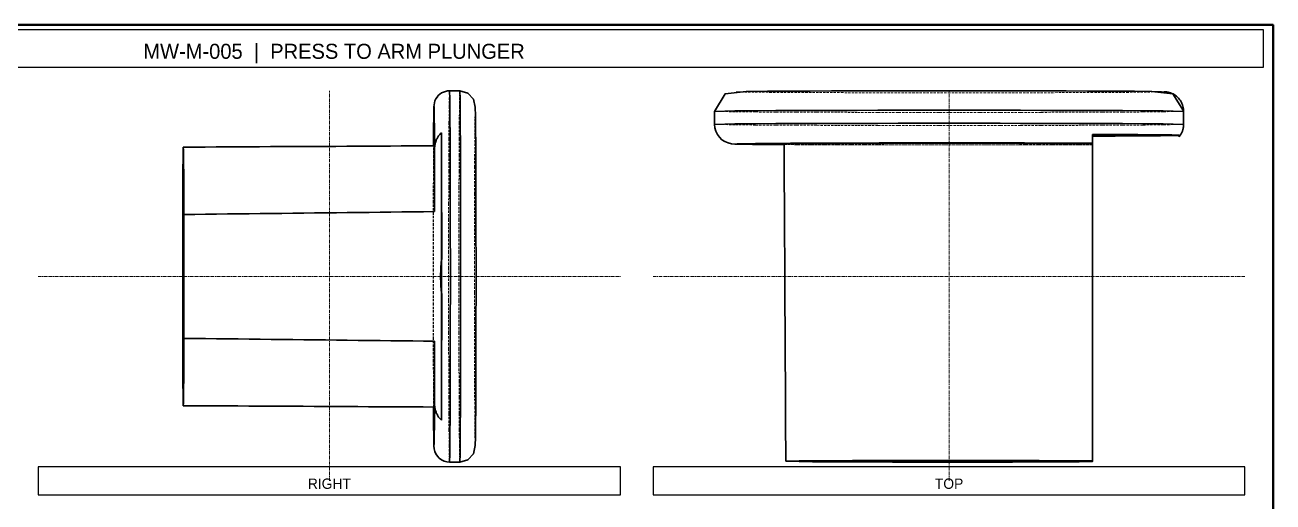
# Model space of a CAD drawing. Header units: millimetres. Extents: x 10 to 410, y 10 to 287.
# Drawn here: x 144.2 to 410, y 185.5 to 287 of the extents above; entities that cross this region are included whole.
import ezdxf
from ezdxf.enums import TextEntityAlignment as Align

# ---------------------------------------------------------------- set-up
doc = ezdxf.new("R2010")
doc.units = ezdxf.units.MM
doc.linetypes.add('CENTER', pattern=[1.15, 0.7, -0.15, 0.15, -0.15])
doc.linetypes.add('DASHED', pattern=[0.75, 0.5, -0.25])
for name, color, linetype, lineweight in [('BORDER', 7, 'CONTINUOUS', 50), ('CENTER', 4, 'CENTER', 13), ('HIDDEN', 8, 'DASHED', 18), ('TITLE_BLOCK', 7, 'CONTINUOUS', 25), ('VISIBLE', 7, 'CONTINUOUS', 35)]:
    doc.layers.add(name, color=color, linetype=linetype, lineweight=lineweight)

msp = doc.modelspace()

# ---------------------------------------------------------------- linework, layer by layer
at = {"layer": 'BORDER'}
msp.add_lwpolyline([(10, 10), (410, 10), (410, 287), (10, 287)], close=True, dxfattribs=at)
at = {"layer": 'CENTER'}
for p, q in [((209, 190), (209, 273)), ((341, 190), (341, 273)), ((147, 233.5), (271, 233.5)), ((278, 233.5), (404, 233.5))]:
    msp.add_line(p, q, dxfattribs=at)
at = {"layer": 'HIDDEN'}
for points in [[(234.58, 194), (234.51, 197.43), (234.48, 200.87), (234.46, 204.3), (234.44, 207.74), (234.43, 211.17), (234.42, 214.61), (234.41, 218.04), (234.4, 221.48), (234.4, 224.91), (234.4, 228.35), (234.4, 231.78), (234.4, 235.22), (234.4, 238.65), (234.4, 242.09), (234.4, 245.52), (234.41, 248.96), (234.42, 252.39), (234.43, 255.83), (234.44, 259.26), (234.46, 262.7), (234.48, 266.13), (234.51, 269.57), (234.58, 273)], [(236.78, 194), (236.7, 197.43), (236.67, 200.87), (236.65, 204.3), (236.63, 207.74), (236.62, 211.17), (236.61, 214.61), (236.6, 218.04), (236.6, 221.48), (236.59, 224.91), (236.59, 228.35), (236.59, 231.78), (236.59, 235.22), (236.59, 238.65), (236.59, 242.09), (236.6, 245.52), (236.6, 248.96), (236.61, 252.39), (236.62, 255.83), (236.63, 259.26), (236.65, 262.7), (236.67, 266.13), (236.7, 269.57), (236.78, 273)], [(386.79, 272.78), (379.19, 272.67), (371.59, 272.62), (364, 272.6), (356.4, 272.58), (348.8, 272.57), (341.2, 272.57), (333.6, 272.57), (326.01, 272.58), (318.41, 272.6), (310.81, 272.62), (303.21, 272.66), (295.62, 272.76), (303.5, 272.91), (309.23, 272.94), (317.23, 272.97), (327.39, 272.99), (333.05, 273), (339.26, 273), (346.15, 273), (354.05, 272.99), (363.93, 272.97), (374.59, 272.93), (379.4, 272.9)], [(380.49, 272.89), (380.77, 272.89), (381.04, 272.89), (381.32, 272.89), (381.59, 272.88), (381.86, 272.88), (382.14, 272.88), (382.41, 272.88), (382.68, 272.87), (382.96, 272.87), (383.23, 272.87), (383.5, 272.86), (383.78, 272.86), (384.05, 272.86), (384.33, 272.85), (384.6, 272.85), (384.87, 272.85), (385.15, 272.84), (385.42, 272.84), (385.69, 272.83), (385.97, 272.83), (386.24, 272.82), (386.51, 272.81), (386.79, 272.78)], [(390.95, 268.62), (386.61, 268.53), (382.26, 268.49), (377.92, 268.46), (373.58, 268.44), (369.23, 268.43), (364.89, 268.42), (360.55, 268.41), (356.2, 268.4), (351.86, 268.39), (347.52, 268.39), (343.17, 268.39), (338.83, 268.39), (334.49, 268.39), (330.14, 268.39), (325.8, 268.4), (321.45, 268.41), (317.11, 268.42), (312.77, 268.43), (308.42, 268.44), (304.08, 268.46), (299.74, 268.49), (295.39, 268.53), (291.05, 268.62)], [(240.24, 233.5), (240.24, 227.17), (240.23, 220.85), (240.21, 214.52), (240.19, 208.2), (240.15, 201.87), (240.01, 199.15), (239.96, 205.47), (239.93, 211.35), (239.91, 218.9), (239.9, 224.36), (239.9, 230.1), (239.9, 236.33), (239.9, 243.18), (239.92, 251.04), (239.94, 256.77), (239.96, 262.02), (240.01, 267.46), (240.16, 263.85), (240.21, 254.28), (240.22, 250.36), (240.23, 245.79), (240.23, 240.35), (240.24, 233.5)], [(390.95, 265.85), (386.61, 265.75), (382.26, 265.71), (377.92, 265.69), (373.58, 265.67), (369.23, 265.65), (364.89, 265.64), (360.55, 265.63), (356.2, 265.62), (351.86, 265.62), (347.52, 265.61), (343.17, 265.61), (338.83, 265.61), (334.49, 265.61), (330.14, 265.62), (325.8, 265.62), (321.45, 265.63), (317.11, 265.64), (312.77, 265.65), (308.42, 265.67), (304.08, 265.69), (299.74, 265.71), (295.39, 265.75), (291.05, 265.85)], [(231.2, 263.87), (231.2, 263.91), (231.2, 263.94), (231.2, 263.98), (231.2, 264.02), (231.2, 264.06), (231.2, 264.1), (231.2, 264.13), (231.2, 264.17), (231.2, 264.21), (231.2, 264.25), (231.2, 264.28), (231.2, 264.32), (231.2, 264.36), (231.2, 264.4), (231.2, 264.43), (231.2, 264.47), (231.2, 264.51), (231.2, 264.55), (231.2, 264.58), (231.2, 264.62), (231.2, 264.66), (231.2, 264.7), (231.2, 264.73)], [(371.53, 263.35), (371.53, 263.37), (371.53, 263.38), (371.53, 263.4), (371.53, 263.42), (371.53, 263.43), (371.52, 263.45), (371.52, 263.46), (371.52, 263.48), (371.52, 263.5), (371.52, 263.51), (371.52, 263.53), (371.52, 263.54), (371.52, 263.56), (371.52, 263.57), (371.52, 263.59), (371.52, 263.61), (371.52, 263.62), (371.52, 263.64), (371.52, 263.65), (371.52, 263.67), (371.52, 263.69), (371.52, 263.7), (371.52, 263.72)], [(390.02, 263.51), (390.02, 263.51), (390.02, 263.52), (390.02, 263.52), (390.02, 263.52), (390.02, 263.52), (390.02, 263.52), (390.02, 263.53), (390.02, 263.53), (390.02, 263.53), (390.02, 263.53), (390.02, 263.53), (390.02, 263.54), (390.02, 263.54), (390.02, 263.54), (390.02, 263.54), (390.02, 263.54), (390.02, 263.55), (390.02, 263.55), (390.02, 263.55), (390.02, 263.55), (390.02, 263.55), (390.02, 263.56), (390.02, 263.56)], [(390.02, 263.51), (390.02, 263.5), (390.02, 263.49), (390.02, 263.48), (390.02, 263.46), (390.02, 263.45), (390.02, 263.44), (390.02, 263.43), (390.02, 263.41), (390.02, 263.4), (390.02, 263.39), (390.02, 263.38), (390.02, 263.37), (390.02, 263.35), (390.02, 263.34), (390.02, 263.33), (390.02, 263.32), (390.02, 263.3), (390.02, 263.29), (390.02, 263.28), (390.02, 263.27), (390.02, 263.26), (390.02, 263.24), (390.02, 263.23)], [(390.02, 263.51), (390.02, 263.51), (390.02, 263.51), (390.02, 263.51), (390.02, 263.51), (390.02, 263.51), (390.02, 263.51), (390.02, 263.51), (390.02, 263.51), (390.02, 263.51), (390.02, 263.51), (390.02, 263.51), (390.02, 263.51), (390.02, 263.51), (390.02, 263.51), (390.02, 263.51), (390.02, 263.51), (390.02, 263.51), (390.02, 263.51), (390.02, 263.51), (390.02, 263.51), (390.02, 263.51), (390.02, 263.51), (390.02, 263.51)], [(231.18, 205.7), (231.17, 208.12), (231.16, 210.54), (231.15, 212.96), (231.14, 215.37), (231.14, 217.79), (231.13, 220.21), (231.13, 222.62), (231.12, 225.04), (231.12, 227.46), (231.12, 229.87), (231.12, 232.29), (231.12, 234.71), (231.12, 237.13), (231.12, 239.54), (231.12, 241.96), (231.13, 244.38), (231.13, 246.79), (231.14, 249.21), (231.14, 251.63), (231.15, 254.04), (231.16, 256.46), (231.17, 258.88), (231.18, 261.3)], [(231.18, 205.7), (231.17, 208.12), (231.16, 210.54), (231.15, 212.96), (231.14, 215.37), (231.14, 217.79), (231.13, 220.21), (231.13, 222.62), (231.12, 225.04), (231.12, 227.46), (231.12, 229.87), (231.12, 232.29), (231.12, 234.71), (231.12, 237.13), (231.12, 239.54), (231.12, 241.96), (231.13, 244.38), (231.13, 246.79), (231.14, 249.21), (231.14, 251.63), (231.15, 254.04), (231.16, 256.46), (231.17, 258.88), (231.18, 261.3)], [(231.29, 205.7), (231.24, 208.12), (231.22, 210.54), (231.2, 212.95), (231.19, 215.37), (231.18, 217.79), (231.17, 220.21), (231.17, 222.62), (231.16, 225.04), (231.16, 227.46), (231.16, 229.87), (231.16, 232.29), (231.16, 234.71), (231.16, 237.13), (231.16, 239.54), (231.16, 241.96), (231.17, 244.38), (231.17, 246.79), (231.18, 249.21), (231.19, 251.63), (231.2, 254.05), (231.22, 256.46), (231.24, 258.88), (231.29, 261.3)], [(371.52, 261.6), (368.67, 261.58), (365.81, 261.57), (362.96, 261.56), (360.1, 261.55), (357.25, 261.54), (354.39, 261.53), (351.53, 261.53), (348.68, 261.52), (345.82, 261.52), (342.97, 261.52), (340.11, 261.52), (337.26, 261.52), (334.4, 261.52), (331.55, 261.53), (328.69, 261.53), (325.84, 261.54), (322.98, 261.54), (320.13, 261.55), (317.27, 261.56), (314.42, 261.58), (311.56, 261.59), (308.71, 261.62), (305.85, 261.69)], [(305.85, 261.55), (308.71, 261.53), (311.56, 261.52), (314.42, 261.51), (317.27, 261.5), (320.13, 261.49), (322.98, 261.49), (325.84, 261.48), (328.7, 261.48), (331.55, 261.47), (334.41, 261.47), (337.26, 261.47), (340.12, 261.47), (342.97, 261.47), (345.83, 261.47), (348.68, 261.47), (351.54, 261.48), (354.39, 261.48), (357.25, 261.48), (360.1, 261.49), (362.96, 261.5), (365.81, 261.5), (368.67, 261.51), (371.52, 261.52)], [(371.52, 261.52), (368.67, 261.51), (365.81, 261.5), (362.96, 261.5), (360.1, 261.49), (357.25, 261.48), (354.39, 261.48), (351.54, 261.48), (348.68, 261.47), (345.83, 261.47), (342.97, 261.47), (340.12, 261.47), (337.26, 261.47), (334.41, 261.47), (331.55, 261.47), (328.7, 261.48), (325.84, 261.48), (322.98, 261.49), (320.13, 261.49), (317.27, 261.5), (314.42, 261.51), (311.56, 261.52), (308.71, 261.53), (305.85, 261.55)], [(232.87, 230.33), (232.87, 230.61), (232.87, 230.88), (232.87, 231.16), (232.87, 231.43), (232.87, 231.71), (232.87, 231.98), (232.87, 232.26), (232.87, 232.54), (232.87, 232.81), (232.87, 233.09), (232.87, 233.36), (232.87, 233.64), (232.87, 233.91), (232.87, 234.19), (232.87, 234.46), (232.87, 234.74), (232.87, 235.02), (232.87, 235.29), (232.87, 235.57), (232.87, 235.84), (232.87, 236.12), (232.87, 236.39), (232.87, 236.67)], [(232.93, 229.79), (232.93, 230.12), (232.93, 230.44), (232.93, 230.76), (232.93, 231.08), (232.93, 231.41), (232.93, 231.73), (232.93, 232.05), (232.93, 232.37), (232.93, 232.69), (232.93, 233.02), (232.93, 233.34), (232.93, 233.66), (232.93, 233.98), (232.93, 234.31), (232.93, 234.63), (232.93, 234.95), (232.93, 235.27), (232.93, 235.59), (232.93, 235.92), (232.93, 236.24), (232.93, 236.56), (232.93, 236.88), (232.93, 237.21)]]:
    msp.add_lwpolyline(points, dxfattribs=at)
at = {"layer": 'TITLE_BLOCK'}
for points in [[(12, 278), (408, 278), (408, 286), (12, 286)], [(147, 187), (271, 187), (271, 193), (147, 193)], [(278, 187), (404, 187), (404, 193), (278, 193)]]:
    msp.add_lwpolyline(points, close=True, dxfattribs=at)
at = {"layer": 'VISIBLE'}
for points in [[(231.2, 264.73), (231.21, 265.17), (231.21, 265.62), (231.21, 266.06), (231.22, 266.5), (231.22, 266.94), (231.23, 267.38), (231.23, 267.82), (231.24, 268.26), (231.25, 268.7), (231.26, 269.14), (231.27, 269.59), (231.3, 270.03), (231.37, 270.46), (231.5, 270.88), (231.69, 271.28), (231.93, 271.65), (232.21, 271.99), (232.54, 272.29), (232.9, 272.54), (233.29, 272.74), (233.71, 272.88), (234.14, 272.97), (234.58, 273)], [(234.58, 273), (234.64, 271.28), (234.66, 269.57), (234.67, 267.85), (234.69, 266.13), (234.7, 264.41), (234.71, 262.7), (234.71, 260.98), (234.72, 259.26), (234.73, 257.54), (234.73, 255.83), (234.74, 254.11), (234.74, 252.39), (234.75, 250.67), (234.75, 248.96), (234.76, 247.24), (234.76, 245.52), (234.76, 243.8), (234.76, 242.09), (234.76, 240.37), (234.77, 238.65), (234.77, 236.93), (234.77, 235.22), (234.77, 233.5)], [(234.58, 273), (234.68, 273), (234.77, 273), (234.87, 273), (234.96, 273), (235.06, 273), (235.15, 273), (235.25, 273), (235.34, 273), (235.44, 273), (235.54, 273), (235.63, 273), (235.73, 273), (235.82, 273), (235.92, 273), (236.01, 273), (236.11, 273), (236.2, 273), (236.3, 273), (236.39, 273), (236.49, 273), (236.58, 273), (236.68, 273), (236.78, 273)], [(236.78, 273), (236.83, 271.28), (236.85, 269.57), (236.87, 267.85), (236.88, 266.13), (236.89, 264.41), (236.9, 262.7), (236.91, 260.98), (236.92, 259.26), (236.92, 257.54), (236.93, 255.83), (236.93, 254.11), (236.94, 252.39), (236.94, 250.67), (236.95, 248.96), (236.95, 247.24), (236.95, 245.52), (236.96, 243.8), (236.96, 242.09), (236.96, 240.37), (236.96, 238.65), (236.96, 236.93), (236.96, 235.22), (236.96, 233.5)], [(236.78, 273), (238.49, 272.52), (239.7, 271.22), (240.09, 269.48), (240.12, 267.68), (240.14, 265.89), (240.16, 264.09), (240.17, 262.29), (240.18, 260.49), (240.19, 258.69), (240.2, 256.89), (240.2, 255.09), (240.21, 253.29), (240.22, 251.49), (240.22, 249.69), (240.22, 247.89), (240.23, 246.09), (240.23, 244.3), (240.23, 242.5), (240.23, 240.7), (240.24, 238.9), (240.24, 237.1), (240.24, 235.3), (240.24, 233.5)], [(291.05, 268.62), (293.3, 272.32), (297.77, 272.86), (302.31, 272.9), (306.86, 272.93), (311.41, 272.95), (315.95, 272.97), (320.5, 272.98), (325.05, 272.99), (329.59, 272.99), (334.14, 273), (338.69, 273), (343.23, 273), (347.78, 273), (352.33, 272.99), (356.87, 272.99), (361.42, 272.98), (365.97, 272.97), (370.51, 272.95), (375.06, 272.93), (379.6, 272.9), (384.15, 272.86), (388.63, 272.35), (390.95, 268.7)], [(379.4, 272.9), (379.45, 272.9), (379.5, 272.9), (379.55, 272.9), (379.59, 272.9), (379.64, 272.9), (379.69, 272.9), (379.74, 272.9), (379.78, 272.9), (379.83, 272.9), (379.88, 272.9), (379.93, 272.9), (379.97, 272.9), (380.02, 272.9), (380.07, 272.9), (380.11, 272.9), (380.16, 272.9), (380.21, 272.9), (380.26, 272.9), (380.3, 272.9), (380.35, 272.89), (380.4, 272.89), (380.45, 272.89), (380.49, 272.89)], [(390.95, 268.62), (390.94, 268.91), (390.91, 269.19), (390.86, 269.47), (390.79, 269.75), (390.71, 270.02), (390.6, 270.28), (390.48, 270.54), (390.34, 270.78), (390.19, 271.02), (390.01, 271.25), (389.83, 271.46), (389.63, 271.66), (389.41, 271.85), (389.19, 272.02), (388.95, 272.18), (388.7, 272.32), (388.44, 272.44), (388.18, 272.54), (387.91, 272.63), (387.63, 272.7), (387.35, 272.75), (387.07, 272.77), (386.79, 272.78)], [(231.18, 261.3), (231.18, 262.07), (231.19, 262.84), (231.19, 263.61), (231.2, 264.38), (231.21, 265.16), (231.21, 265.93), (231.22, 266.7), (231.23, 267.47), (231.24, 268.25), (231.26, 269.02), (231.3, 269.63), (231.33, 268.89), (231.34, 268.06), (231.35, 267.38), (231.36, 266.59), (231.37, 265.71), (231.37, 264.84), (231.38, 264.17), (231.39, 263.47), (231.39, 262.76), (231.39, 262.02), (231.4, 261.26), (231.4, 260.49)], [(291.05, 268.62), (295.39, 268.72), (299.74, 268.75), (304.08, 268.78), (308.42, 268.8), (312.77, 268.82), (317.11, 268.83), (321.45, 268.84), (325.8, 268.85), (330.14, 268.85), (334.48, 268.86), (338.83, 268.86), (343.17, 268.86), (347.51, 268.86), (351.86, 268.85), (356.2, 268.85), (360.55, 268.84), (364.89, 268.83), (369.23, 268.82), (373.58, 268.8), (377.92, 268.78), (382.26, 268.75), (386.61, 268.72), (390.95, 268.62)], [(291.05, 265.85), (291.05, 265.97), (291.05, 266.09), (291.05, 266.21), (291.05, 266.33), (291.05, 266.45), (291.05, 266.57), (291.05, 266.69), (291.05, 266.81), (291.05, 266.93), (291.05, 267.05), (291.05, 267.17), (291.05, 267.3), (291.05, 267.42), (291.05, 267.54), (291.05, 267.66), (291.05, 267.78), (291.05, 267.9), (291.05, 268.02), (291.05, 268.14), (291.05, 268.26), (291.05, 268.38), (291.05, 268.5), (291.05, 268.62)], [(390.95, 268.62), (390.95, 268.63), (390.95, 268.63), (390.95, 268.63), (390.95, 268.64), (390.95, 268.64), (390.95, 268.64), (390.95, 268.65), (390.95, 268.65), (390.95, 268.65), (390.95, 268.66), (390.95, 268.66), (390.95, 268.66), (390.95, 268.67), (390.95, 268.67), (390.95, 268.68), (390.95, 268.68), (390.95, 268.68), (390.95, 268.69), (390.95, 268.69), (390.95, 268.69), (390.95, 268.7), (390.95, 268.7), (390.95, 268.7)], [(390.95, 268.62), (390.95, 268.62), (390.95, 268.62), (390.95, 268.62), (390.95, 268.62), (390.95, 268.62), (390.95, 268.62), (390.95, 268.62), (390.95, 268.62), (390.95, 268.62), (390.95, 268.62), (390.95, 268.62), (390.95, 268.62), (390.95, 268.62), (390.95, 268.62), (390.95, 268.62), (390.95, 268.62), (390.95, 268.62), (390.95, 268.62), (390.95, 268.62), (390.95, 268.62), (390.95, 268.62), (390.95, 268.62), (390.95, 268.62)], [(390.95, 265.85), (390.95, 265.97), (390.95, 266.09), (390.95, 266.21), (390.95, 266.33), (390.95, 266.45), (390.95, 266.57), (390.95, 266.69), (390.95, 266.81), (390.95, 266.93), (390.95, 267.05), (390.95, 267.17), (390.95, 267.3), (390.95, 267.42), (390.95, 267.54), (390.95, 267.66), (390.95, 267.78), (390.95, 267.9), (390.95, 268.02), (390.95, 268.14), (390.95, 268.26), (390.95, 268.38), (390.95, 268.5), (390.95, 268.62)], [(291.05, 265.85), (295.39, 265.94), (299.74, 265.98), (304.08, 266.01), (308.42, 266.03), (312.77, 266.04), (317.11, 266.05), (321.45, 266.06), (325.8, 266.07), (330.14, 266.08), (334.48, 266.08), (338.83, 266.08), (343.17, 266.08), (347.51, 266.08), (351.86, 266.08), (356.2, 266.07), (360.55, 266.06), (364.89, 266.05), (369.23, 266.04), (373.58, 266.03), (377.92, 266.01), (382.26, 265.98), (386.61, 265.94), (390.95, 265.85)], [(291.05, 265.85), (291.12, 265.1), (291.32, 264.39), (291.64, 263.71), (292.08, 263.11), (292.62, 262.59), (293.24, 262.18), (293.93, 261.89), (294.65, 261.72), (295.4, 261.66), (296.14, 261.64), (296.89, 261.63), (297.64, 261.62), (298.38, 261.61), (299.13, 261.6), (299.88, 261.59), (300.62, 261.58), (301.37, 261.58), (302.12, 261.57), (302.86, 261.57), (303.61, 261.56), (304.36, 261.56), (305.11, 261.55), (305.85, 261.55)], [(390.95, 265.85), (390.95, 265.72), (390.94, 265.6), (390.93, 265.48), (390.92, 265.36), (390.9, 265.23), (390.88, 265.11), (390.86, 264.99), (390.83, 264.87), (390.8, 264.75), (390.77, 264.63), (390.73, 264.52), (390.69, 264.4), (390.64, 264.29), (390.6, 264.17), (390.55, 264.06), (390.49, 263.95), (390.43, 263.84), (390.37, 263.74), (390.31, 263.63), (390.24, 263.53), (390.17, 263.43), (390.1, 263.33), (390.02, 263.23)], [(390.95, 265.85), (390.95, 265.85), (390.95, 265.85), (390.95, 265.85), (390.95, 265.85), (390.95, 265.85), (390.95, 265.85), (390.95, 265.85), (390.95, 265.85), (390.95, 265.85), (390.95, 265.85), (390.95, 265.85), (390.95, 265.85), (390.95, 265.85), (390.95, 265.85), (390.95, 265.85), (390.95, 265.85), (390.95, 265.85), (390.95, 265.85), (390.95, 265.85), (390.95, 265.85), (390.95, 265.85), (390.95, 265.85), (390.95, 265.85)], [(231.18, 261.3), (231.18, 261.41), (231.18, 261.52), (231.18, 261.63), (231.18, 261.74), (231.18, 261.86), (231.18, 261.97), (231.18, 262.08), (231.19, 262.19), (231.19, 262.3), (231.19, 262.41), (231.19, 262.53), (231.19, 262.64), (231.19, 262.75), (231.19, 262.86), (231.19, 262.97), (231.19, 263.09), (231.19, 263.2), (231.19, 263.31), (231.19, 263.42), (231.19, 263.53), (231.19, 263.65), (231.2, 263.76), (231.2, 263.87)], [(232.87, 264.06), (232.74, 263.95), (232.61, 263.82), (232.5, 263.7), (232.39, 263.56), (232.28, 263.43), (232.18, 263.28), (232.09, 263.14), (232.01, 262.99), (231.93, 262.83), (231.85, 262.68), (231.78, 262.52), (231.72, 262.36), (231.67, 262.19), (231.61, 262.03), (231.57, 261.86), (231.53, 261.69), (231.5, 261.52), (231.47, 261.35), (231.44, 261.18), (231.43, 261.01), (231.41, 260.83), (231.41, 260.66), (231.4, 260.49)], [(232.93, 237.21), (232.93, 238.37), (232.93, 239.54), (232.93, 240.71), (232.93, 241.88), (232.93, 243.04), (232.93, 244.21), (232.93, 245.38), (232.93, 246.55), (232.92, 247.72), (232.92, 248.88), (232.92, 250.05), (232.92, 251.22), (232.91, 252.39), (232.91, 253.55), (232.91, 254.72), (232.9, 255.89), (232.9, 257.06), (232.89, 258.22), (232.89, 259.39), (232.88, 260.56), (232.88, 261.73), (232.87, 262.89), (232.87, 264.06)], [(232.87, 236.67), (232.87, 237.86), (232.87, 239.05), (232.87, 240.24), (232.87, 241.43), (232.87, 242.63), (232.87, 243.82), (232.87, 245.01), (232.87, 246.2), (232.87, 247.39), (232.87, 248.58), (232.87, 249.77), (232.87, 250.96), (232.87, 252.15), (232.87, 253.34), (232.87, 254.53), (232.87, 255.73), (232.87, 256.92), (232.87, 258.11), (232.87, 259.3), (232.87, 260.49), (232.87, 261.68), (232.87, 262.87), (232.87, 264.06)], [(371.52, 263.72), (371.52, 263.64), (371.52, 263.55), (371.52, 263.47), (371.52, 263.39), (371.52, 263.31), (371.52, 263.23), (371.52, 263.15), (371.52, 263.07), (371.52, 262.98), (371.52, 262.9), (371.52, 262.82), (371.52, 262.74), (371.52, 262.66), (371.52, 262.58), (371.52, 262.5), (371.52, 262.42), (371.52, 262.33), (371.52, 262.25), (371.52, 262.17), (371.52, 262.09), (371.52, 262.01), (371.52, 261.93), (371.52, 261.85)], [(390.02, 263.56), (389.22, 263.58), (388.41, 263.6), (387.61, 263.61), (386.81, 263.62), (386, 263.63), (385.2, 263.64), (384.39, 263.64), (383.59, 263.65), (382.78, 263.66), (381.98, 263.66), (381.17, 263.67), (380.37, 263.67), (379.56, 263.68), (378.76, 263.68), (377.96, 263.69), (377.15, 263.69), (376.35, 263.7), (375.54, 263.7), (374.74, 263.7), (373.93, 263.71), (373.13, 263.71), (372.32, 263.71), (371.52, 263.72)], [(371.53, 263.35), (372.33, 263.36), (373.14, 263.36), (373.94, 263.36), (374.74, 263.37), (375.55, 263.37), (376.35, 263.37), (377.16, 263.38), (377.96, 263.38), (378.76, 263.39), (379.57, 263.39), (380.37, 263.4), (381.18, 263.4), (381.98, 263.41), (382.79, 263.41), (383.59, 263.42), (384.39, 263.43), (385.2, 263.43), (386, 263.44), (386.81, 263.45), (387.61, 263.46), (388.41, 263.47), (389.22, 263.49), (390.02, 263.51)], [(371.53, 263.35), (371.53, 263.27), (371.53, 263.19), (371.53, 263.11), (371.53, 263.03), (371.53, 262.96), (371.53, 262.88), (371.53, 262.8), (371.53, 262.72), (371.53, 262.64), (371.53, 262.56), (371.53, 262.48), (371.53, 262.4), (371.53, 262.32), (371.53, 262.24), (371.53, 262.16), (371.53, 262.08), (371.53, 262), (371.53, 261.92), (371.53, 261.84), (371.53, 261.76), (371.53, 261.68), (371.53, 261.6), (371.53, 261.52)], [(390.02, 263.56), (390.02, 263.54), (390.02, 263.53), (390.02, 263.51), (390.02, 263.5), (390.02, 263.49), (390.02, 263.47), (390.02, 263.46), (390.02, 263.44), (390.02, 263.43), (390.02, 263.42), (390.02, 263.4), (390.02, 263.39), (390.02, 263.37), (390.02, 263.36), (390.02, 263.34), (390.02, 263.33), (390.02, 263.32), (390.02, 263.3), (390.02, 263.29), (390.02, 263.27), (390.02, 263.26), (390.02, 263.25), (390.02, 263.23)], [(390.02, 263.23), (390.02, 263.23), (390.02, 263.23), (390.02, 263.23), (390.02, 263.23), (390.02, 263.23), (390.02, 263.23), (390.02, 263.23), (390.02, 263.23), (390.02, 263.23), (390.02, 263.23), (390.02, 263.23), (390.02, 263.23), (390.02, 263.23), (390.02, 263.23), (390.02, 263.23), (390.02, 263.23), (390.02, 263.23), (390.02, 263.23), (390.02, 263.23), (390.02, 263.23), (390.02, 263.23), (390.02, 263.23), (390.02, 263.23)], [(177.89, 206), (177.84, 208.39), (177.82, 210.78), (177.8, 213.17), (177.79, 215.56), (177.78, 217.95), (177.78, 220.35), (177.77, 222.74), (177.77, 225.13), (177.77, 227.52), (177.76, 229.91), (177.76, 232.3), (177.76, 234.7), (177.76, 237.09), (177.77, 239.48), (177.77, 241.87), (177.77, 244.26), (177.78, 246.65), (177.78, 249.05), (177.79, 251.44), (177.8, 253.83), (177.82, 256.22), (177.84, 258.61), (177.89, 261)], [(177.89, 261), (180.21, 261.02), (182.54, 261.03), (184.86, 261.04), (187.18, 261.05), (189.5, 261.07), (191.82, 261.08), (194.14, 261.09), (196.46, 261.11), (198.79, 261.12), (201.11, 261.13), (203.43, 261.14), (205.75, 261.16), (208.07, 261.17), (210.39, 261.18), (212.72, 261.19), (215.04, 261.21), (217.36, 261.22), (219.68, 261.23), (222, 261.25), (224.32, 261.26), (226.65, 261.27), (228.97, 261.28), (231.29, 261.3)], [(177.89, 261), (177.92, 260.38), (177.93, 259.76), (177.94, 259.14), (177.95, 258.51), (177.95, 257.89), (177.96, 257.27), (177.96, 256.65), (177.97, 256.02), (177.97, 255.4), (177.97, 254.78), (177.98, 254.16), (177.98, 253.53), (177.98, 252.91), (177.99, 252.29), (177.99, 251.66), (177.99, 251.04), (177.99, 250.42), (178, 249.8), (178, 249.17), (178, 248.55), (178, 247.93), (178, 247.3), (178.01, 246.68)], [(231.29, 261.3), (231.32, 260.69), (231.33, 260.08), (231.34, 259.47), (231.34, 258.86), (231.35, 258.25), (231.35, 257.64), (231.36, 257.03), (231.36, 256.42), (231.37, 255.81), (231.37, 255.2), (231.37, 254.59), (231.38, 253.99), (231.38, 253.38), (231.38, 252.77), (231.39, 252.16), (231.39, 251.55), (231.39, 250.94), (231.39, 250.33), (231.4, 249.72), (231.4, 249.11), (231.4, 248.5), (231.4, 247.89), (231.4, 247.28)], [(305.85, 261.55), (302.05, 261.57), (298.25, 261.61), (295.93, 261.72), (299.77, 261.78), (303.5, 261.81), (307.22, 261.83), (311.28, 261.85), (315.27, 261.86), (318.79, 261.87), (322.39, 261.88), (326.08, 261.89), (329.86, 261.89), (333.72, 261.9), (337.66, 261.9), (341.69, 261.9), (345.81, 261.9), (349.93, 261.9), (353.51, 261.89), (357.07, 261.89), (360.65, 261.88), (364.25, 261.87), (367.87, 261.86), (371.52, 261.85)], [(305.85, 261.69), (308.7, 261.75), (311.56, 261.78), (314.42, 261.79), (317.27, 261.81), (320.13, 261.82), (322.98, 261.83), (325.84, 261.83), (328.69, 261.84), (331.55, 261.84), (334.4, 261.85), (337.26, 261.85), (340.11, 261.85), (342.97, 261.85), (345.82, 261.85), (348.68, 261.85), (351.53, 261.84), (354.39, 261.84), (357.25, 261.83), (360.1, 261.82), (362.96, 261.81), (365.81, 261.8), (368.67, 261.79), (371.52, 261.77)], [(306.22, 194.16), (306.21, 197.1), (306.19, 200.04), (306.17, 202.97), (306.16, 205.91), (306.14, 208.84), (306.13, 211.78), (306.11, 214.71), (306.09, 217.65), (306.08, 220.59), (306.06, 223.52), (306.04, 226.46), (306.03, 229.39), (306.01, 232.33), (306, 235.26), (305.98, 238.2), (305.96, 241.14), (305.95, 244.07), (305.93, 247.01), (305.92, 249.94), (305.9, 252.88), (305.88, 255.81), (305.87, 258.75), (305.85, 261.69)], [(371.52, 261.85), (371.52, 261.84), (371.52, 261.84), (371.52, 261.84), (371.52, 261.83), (371.52, 261.83), (371.52, 261.83), (371.52, 261.82), (371.52, 261.82), (371.52, 261.82), (371.52, 261.81), (371.52, 261.81), (371.52, 261.8), (371.52, 261.8), (371.52, 261.8), (371.52, 261.79), (371.52, 261.79), (371.52, 261.79), (371.52, 261.78), (371.52, 261.78), (371.52, 261.78), (371.52, 261.77), (371.52, 261.77), (371.52, 261.77)], [(371.52, 261.77), (371.52, 258.83), (371.52, 255.9), (371.52, 252.96), (371.52, 250.02), (371.52, 247.09), (371.52, 244.15), (371.52, 241.22), (371.52, 238.28), (371.52, 235.34), (371.52, 232.41), (371.52, 229.47), (371.52, 226.54), (371.52, 223.6), (371.52, 220.67), (371.52, 217.73), (371.52, 214.79), (371.52, 211.86), (371.52, 208.92), (371.52, 205.99), (371.52, 203.05), (371.52, 200.11), (371.52, 197.18), (371.52, 194.24)], [(371.52, 261.6), (371.52, 261.6), (371.52, 261.6), (371.52, 261.6), (371.52, 261.6), (371.52, 261.6), (371.52, 261.6), (371.52, 261.6), (371.52, 261.6), (371.52, 261.6), (371.52, 261.6), (371.52, 261.6), (371.52, 261.6), (371.52, 261.6), (371.52, 261.6), (371.52, 261.6), (371.52, 261.6), (371.52, 261.6), (371.52, 261.6), (371.52, 261.6), (371.52, 261.6), (371.52, 261.6), (371.52, 261.6), (371.52, 261.6)], [(371.52, 261.6), (371.52, 261.6), (371.52, 261.6), (371.53, 261.59), (371.53, 261.59), (371.53, 261.59), (371.53, 261.58), (371.53, 261.58), (371.53, 261.58), (371.53, 261.57), (371.53, 261.57), (371.53, 261.57), (371.53, 261.56), (371.53, 261.56), (371.53, 261.56), (371.53, 261.55), (371.53, 261.55), (371.53, 261.54), (371.53, 261.54), (371.53, 261.54), (371.53, 261.53), (371.53, 261.53), (371.53, 261.53), (371.53, 261.52)], [(371.52, 194.09), (371.52, 197.02), (371.52, 199.96), (371.52, 202.89), (371.52, 205.83), (371.52, 208.76), (371.52, 211.7), (371.52, 214.63), (371.52, 217.57), (371.52, 220.51), (371.52, 223.44), (371.52, 226.38), (371.52, 229.31), (371.52, 232.25), (371.52, 235.18), (371.52, 238.12), (371.52, 241.05), (371.52, 243.99), (371.52, 246.93), (371.52, 249.86), (371.52, 252.8), (371.52, 255.73), (371.52, 258.67), (371.52, 261.6)], [(371.53, 261.52), (371.53, 261.52), (371.53, 261.52), (371.53, 261.52), (371.53, 261.52), (371.53, 261.52), (371.53, 261.52), (371.53, 261.52), (371.53, 261.52), (371.53, 261.52), (371.53, 261.52), (371.53, 261.52), (371.53, 261.52), (371.53, 261.52), (371.53, 261.52), (371.53, 261.52), (371.53, 261.52), (371.53, 261.52), (371.53, 261.52), (371.53, 261.52), (371.53, 261.52), (371.53, 261.52), (371.53, 261.52), (371.53, 261.52)], [(371.53, 261.52), (371.53, 261.52), (371.53, 261.52), (371.53, 261.52), (371.53, 261.52), (371.53, 261.52), (371.53, 261.52), (371.53, 261.52), (371.53, 261.52), (371.53, 261.52), (371.53, 261.52), (371.53, 261.52), (371.53, 261.52), (371.53, 261.52), (371.53, 261.52), (371.53, 261.52), (371.53, 261.52), (371.53, 261.52), (371.53, 261.52), (371.53, 261.52), (371.53, 261.52), (371.52, 261.52), (371.52, 261.52), (371.52, 261.52)], [(371.52, 261.52), (371.52, 261.52), (371.52, 261.52), (371.53, 261.52), (371.53, 261.52), (371.53, 261.52), (371.53, 261.52), (371.53, 261.52), (371.53, 261.52), (371.53, 261.52), (371.53, 261.52), (371.53, 261.52), (371.53, 261.52), (371.53, 261.52), (371.53, 261.52), (371.53, 261.52), (371.53, 261.52), (371.53, 261.52), (371.53, 261.52), (371.53, 261.52), (371.53, 261.52), (371.53, 261.52), (371.53, 261.52), (371.53, 261.52)], [(231.4, 260.49), (231.4, 259.91), (231.4, 259.34), (231.4, 258.77), (231.4, 258.19), (231.4, 257.62), (231.4, 257.04), (231.4, 256.47), (231.4, 255.89), (231.4, 255.32), (231.4, 254.75), (231.4, 254.17), (231.4, 253.6), (231.4, 253.02), (231.4, 252.45), (231.4, 251.88), (231.4, 251.3), (231.4, 250.73), (231.4, 250.15), (231.4, 249.58), (231.4, 249), (231.4, 248.43), (231.4, 247.86), (231.4, 247.28)], [(231.4, 247.28), (229.08, 247.26), (226.76, 247.23), (224.44, 247.21), (222.12, 247.18), (219.79, 247.15), (217.47, 247.13), (215.15, 247.1), (212.83, 247.08), (210.51, 247.05), (208.19, 247.02), (205.87, 247), (203.54, 246.97), (201.22, 246.95), (198.9, 246.92), (196.58, 246.89), (194.26, 246.87), (191.94, 246.84), (189.61, 246.81), (187.29, 246.79), (184.97, 246.76), (182.65, 246.74), (180.33, 246.71), (178.01, 246.68)], [(178.01, 246.68), (178.01, 245.54), (178.01, 244.39), (178.01, 243.24), (178.01, 242.1), (178.01, 240.95), (178.01, 239.8), (178.01, 238.66), (178.01, 237.51), (178.01, 236.37), (178.01, 235.22), (178.01, 234.07), (178.01, 232.93), (178.01, 231.78), (178.01, 230.63), (178.01, 229.49), (178.01, 228.34), (178.01, 227.2), (178.01, 226.05), (178.01, 224.9), (178.01, 223.76), (178.01, 222.61), (178.01, 221.46), (178.01, 220.32)], [(232.93, 237.21), (232.91, 237.05), (232.89, 236.89), (232.87, 236.73), (232.85, 236.57), (232.84, 236.4), (232.82, 236.24), (232.81, 236.08), (232.79, 235.92), (232.78, 235.76), (232.77, 235.6), (232.76, 235.44), (232.75, 235.28), (232.74, 235.12), (232.73, 234.95), (232.72, 234.79), (232.72, 234.63), (232.71, 234.47), (232.71, 234.31), (232.7, 234.15), (232.7, 233.98), (232.7, 233.82), (232.7, 233.66), (232.69, 233.5)], [(232.93, 229.79), (232.91, 229.95), (232.89, 230.11), (232.87, 230.27), (232.85, 230.43), (232.84, 230.6), (232.82, 230.76), (232.81, 230.92), (232.79, 231.08), (232.78, 231.24), (232.77, 231.4), (232.76, 231.56), (232.75, 231.72), (232.74, 231.88), (232.73, 232.05), (232.72, 232.21), (232.72, 232.37), (232.71, 232.53), (232.71, 232.69), (232.7, 232.85), (232.7, 233.02), (232.7, 233.18), (232.7, 233.34), (232.69, 233.5)], [(234.77, 233.5), (234.77, 231.78), (234.77, 230.07), (234.77, 228.35), (234.76, 226.63), (234.76, 224.91), (234.76, 223.2), (234.76, 221.48), (234.76, 219.76), (234.75, 218.04), (234.75, 216.33), (234.74, 214.61), (234.74, 212.89), (234.73, 211.17), (234.73, 209.46), (234.72, 207.74), (234.71, 206.02), (234.71, 204.3), (234.7, 202.59), (234.69, 200.87), (234.67, 199.15), (234.66, 197.43), (234.64, 195.72), (234.58, 194)], [(236.96, 233.5), (236.96, 231.78), (236.96, 230.07), (236.96, 228.35), (236.96, 226.63), (236.96, 224.91), (236.96, 223.2), (236.95, 221.48), (236.95, 219.76), (236.95, 218.04), (236.94, 216.33), (236.94, 214.61), (236.93, 212.89), (236.93, 211.17), (236.92, 209.46), (236.92, 207.74), (236.91, 206.02), (236.9, 204.3), (236.89, 202.59), (236.88, 200.87), (236.87, 199.15), (236.85, 197.43), (236.83, 195.72), (236.78, 194)], [(240.24, 233.5), (240.24, 231.7), (240.24, 229.9), (240.24, 228.1), (240.23, 226.3), (240.23, 224.5), (240.23, 222.7), (240.23, 220.91), (240.22, 219.11), (240.22, 217.31), (240.22, 215.51), (240.21, 213.71), (240.2, 211.91), (240.2, 210.11), (240.19, 208.31), (240.18, 206.51), (240.17, 204.71), (240.16, 202.91), (240.14, 201.11), (240.12, 199.32), (240.09, 197.52), (239.7, 195.78), (238.49, 194.48), (236.78, 194)], [(232.87, 202.94), (232.87, 204.13), (232.87, 205.32), (232.87, 206.51), (232.87, 207.7), (232.87, 208.89), (232.87, 210.08), (232.87, 211.27), (232.87, 212.47), (232.87, 213.66), (232.87, 214.85), (232.87, 216.04), (232.87, 217.23), (232.87, 218.42), (232.87, 219.61), (232.87, 220.8), (232.87, 221.99), (232.87, 223.18), (232.87, 224.37), (232.87, 225.57), (232.87, 226.76), (232.87, 227.95), (232.87, 229.14), (232.87, 230.33)], [(232.87, 202.94), (232.87, 204.11), (232.88, 205.27), (232.88, 206.44), (232.89, 207.61), (232.89, 208.78), (232.9, 209.94), (232.9, 211.11), (232.91, 212.28), (232.91, 213.45), (232.91, 214.61), (232.92, 215.78), (232.92, 216.95), (232.92, 218.12), (232.92, 219.28), (232.93, 220.45), (232.93, 221.62), (232.93, 222.79), (232.93, 223.96), (232.93, 225.12), (232.93, 226.29), (232.93, 227.46), (232.93, 228.63), (232.93, 229.79)], [(178.01, 220.32), (178, 219.7), (178, 219.07), (178, 218.45), (178, 217.83), (178, 217.2), (177.99, 216.58), (177.99, 215.96), (177.99, 215.34), (177.99, 214.71), (177.98, 214.09), (177.98, 213.47), (177.98, 212.84), (177.97, 212.22), (177.97, 211.6), (177.97, 210.98), (177.96, 210.35), (177.96, 209.73), (177.95, 209.11), (177.95, 208.49), (177.94, 207.86), (177.93, 207.24), (177.92, 206.62), (177.89, 206)], [(178.01, 220.32), (180.33, 220.29), (182.65, 220.26), (184.97, 220.24), (187.29, 220.21), (189.61, 220.19), (191.94, 220.16), (194.26, 220.13), (196.58, 220.11), (198.9, 220.08), (201.22, 220.05), (203.54, 220.03), (205.87, 220), (208.19, 219.98), (210.51, 219.95), (212.83, 219.92), (215.15, 219.9), (217.47, 219.87), (219.79, 219.85), (222.12, 219.82), (224.44, 219.79), (226.76, 219.77), (229.08, 219.74), (231.4, 219.72)], [(231.4, 219.72), (231.4, 219.11), (231.4, 218.5), (231.4, 217.89), (231.4, 217.28), (231.39, 216.67), (231.39, 216.06), (231.39, 215.45), (231.39, 214.84), (231.38, 214.23), (231.38, 213.62), (231.38, 213.01), (231.37, 212.41), (231.37, 211.8), (231.37, 211.19), (231.36, 210.58), (231.36, 209.97), (231.35, 209.36), (231.35, 208.75), (231.34, 208.14), (231.34, 207.53), (231.33, 206.92), (231.32, 206.31), (231.29, 205.7)], [(231.4, 219.72), (231.4, 219.14), (231.4, 218.57), (231.4, 218), (231.4, 217.42), (231.4, 216.85), (231.4, 216.27), (231.4, 215.7), (231.4, 215.12), (231.4, 214.55), (231.4, 213.98), (231.4, 213.4), (231.4, 212.83), (231.4, 212.25), (231.4, 211.68), (231.4, 211.11), (231.4, 210.53), (231.4, 209.96), (231.4, 209.38), (231.4, 208.81), (231.4, 208.23), (231.4, 207.66), (231.4, 207.09), (231.4, 206.51)], [(177.89, 206), (180.21, 205.98), (182.54, 205.97), (184.86, 205.96), (187.18, 205.95), (189.5, 205.93), (191.82, 205.92), (194.14, 205.91), (196.46, 205.89), (198.79, 205.88), (201.11, 205.87), (203.43, 205.86), (205.75, 205.84), (208.07, 205.83), (210.39, 205.82), (212.72, 205.81), (215.04, 205.79), (217.36, 205.78), (219.68, 205.77), (222, 205.75), (224.32, 205.74), (226.65, 205.73), (228.97, 205.72), (231.29, 205.7)], [(231.4, 206.51), (231.4, 205.74), (231.39, 204.97), (231.39, 204.19), (231.38, 203.42), (231.38, 202.65), (231.37, 201.88), (231.37, 201.11), (231.36, 200.33), (231.35, 199.56), (231.34, 198.79), (231.32, 198.02), (231.28, 197.35), (231.25, 198.07), (231.24, 198.94), (231.23, 199.6), (231.22, 200.35), (231.21, 201.19), (231.2, 202.1), (231.2, 202.88), (231.19, 203.55), (231.19, 204.25), (231.18, 204.97), (231.18, 205.7)], [(234.58, 194), (233.99, 194.05), (233.42, 194.21), (232.89, 194.47), (232.42, 194.81), (232.01, 195.24), (231.68, 195.73), (231.45, 196.27), (231.32, 196.85), (231.27, 197.44), (231.25, 198.03), (231.24, 198.62), (231.23, 199.21), (231.23, 199.8), (231.22, 200.39), (231.21, 200.98), (231.21, 201.57), (231.2, 202.16), (231.2, 202.75), (231.19, 203.34), (231.19, 203.93), (231.19, 204.52), (231.18, 205.11), (231.18, 205.7)], [(232.87, 202.94), (232.74, 203.05), (232.61, 203.18), (232.5, 203.3), (232.39, 203.44), (232.28, 203.57), (232.18, 203.72), (232.09, 203.86), (232.01, 204.01), (231.93, 204.17), (231.85, 204.32), (231.78, 204.48), (231.72, 204.64), (231.67, 204.81), (231.61, 204.97), (231.57, 205.14), (231.53, 205.31), (231.5, 205.48), (231.47, 205.65), (231.44, 205.82), (231.43, 205.99), (231.41, 206.17), (231.41, 206.34), (231.4, 206.51)], [(306.22, 194.16), (309.06, 194.23), (311.9, 194.25), (314.74, 194.27), (317.58, 194.29), (320.42, 194.3), (323.25, 194.3), (326.09, 194.31), (328.93, 194.32), (331.77, 194.32), (334.61, 194.32), (337.45, 194.33), (340.29, 194.33), (343.13, 194.33), (345.97, 194.33), (348.81, 194.32), (351.65, 194.32), (354.49, 194.31), (357.33, 194.31), (360.17, 194.3), (363, 194.29), (365.84, 194.28), (368.68, 194.26), (371.52, 194.24)], [(371.52, 194.09), (368.69, 194.06), (365.85, 194.05), (363.01, 194.04), (360.17, 194.03), (357.33, 194.02), (354.49, 194.01), (351.65, 194.01), (348.81, 194), (345.97, 194), (343.13, 194), (340.29, 194), (337.45, 194), (334.61, 194), (331.77, 194.01), (328.93, 194.01), (326.1, 194.02), (323.26, 194.02), (320.42, 194.03), (317.58, 194.04), (314.74, 194.06), (311.9, 194.07), (309.06, 194.1), (306.22, 194.16)], [(371.52, 194.24), (371.52, 194.24), (371.52, 194.23), (371.52, 194.22), (371.52, 194.22), (371.52, 194.21), (371.52, 194.2), (371.52, 194.19), (371.52, 194.19), (371.52, 194.18), (371.52, 194.17), (371.52, 194.17), (371.52, 194.16), (371.52, 194.15), (371.52, 194.15), (371.52, 194.14), (371.52, 194.13), (371.52, 194.13), (371.52, 194.12), (371.52, 194.11), (371.52, 194.11), (371.52, 194.1), (371.52, 194.09), (371.52, 194.09)], [(234.58, 194), (234.68, 194), (234.77, 194), (234.87, 194), (234.96, 194), (235.06, 194), (235.15, 194), (235.25, 194), (235.34, 194), (235.44, 194), (235.54, 194), (235.63, 194), (235.73, 194), (235.82, 194), (235.92, 194), (236.01, 194), (236.11, 194), (236.2, 194), (236.3, 194), (236.39, 194), (236.49, 194), (236.58, 194), (236.68, 194), (236.78, 194)]]:
    msp.add_lwpolyline(points, dxfattribs=at)

# ---------------------------------------------------------------- texts
at = {"layer": 'TITLE_BLOCK'}
for s, height, p in [('MW-M-005  |  PRESS TO ARM PLUNGER', 3.2, (210, 281.4)), ('RIGHT', 2.2, (209, 189.4)), ('TOP', 2.2, (341, 189.4))]:
    msp.add_text(s, height=height, dxfattribs=at).set_placement(p, align=Align.MIDDLE_CENTER)

doc.saveas('drawing.dxf')
